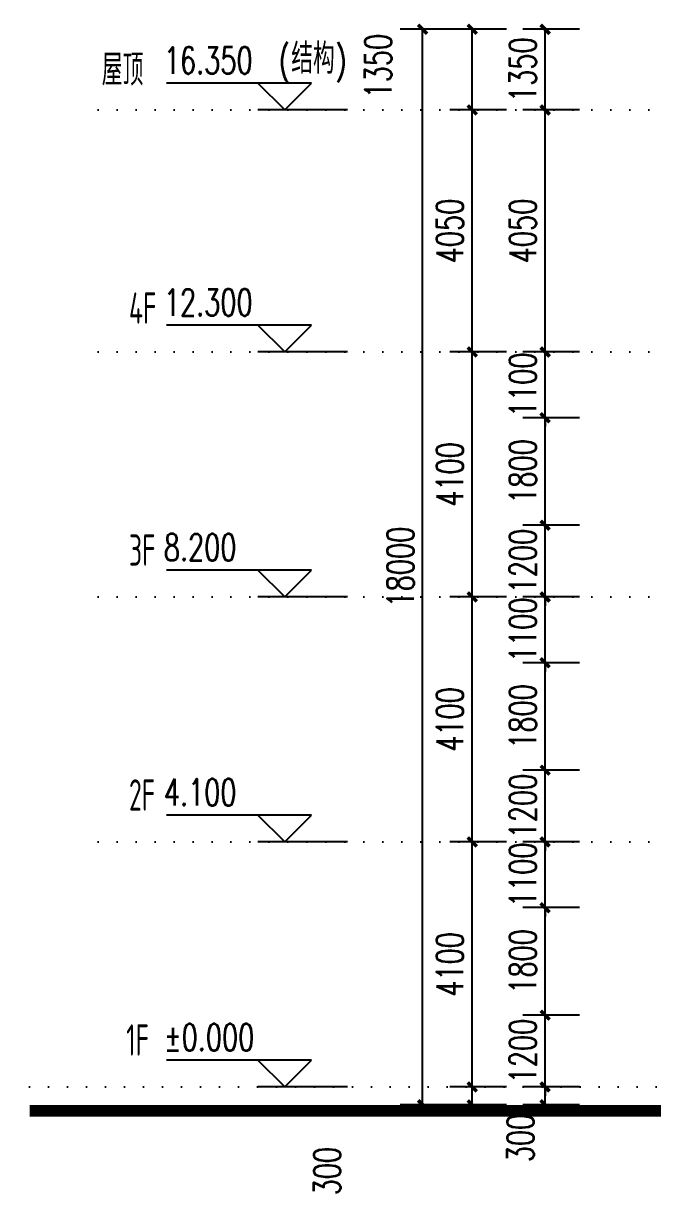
# Model space of a CAD drawing. Header units: millimetres. Extents: x -1048436 to -185795, y -983427 to 400387.
# Drawn here: x -761737 to -751219, y -630386 to -610673 of the extents above; entities that cross this region are included whole.
import ezdxf

# ---------------------------------------------------------------- set-up
doc = ezdxf.new("R2010")
doc.units = ezdxf.units.MM
doc.header["$LTSCALE"] = 500
doc.linetypes.add('DOT', pattern=[6.35, 0, -6.35])
for name, color, linetype in [('DIM_ELEV', 3, 'Continuous'), ('PUB_DIM', 3, 'Continuous'), ('PUB_TEXT', 7, 'Continuous'), ('楼层虚线', 1, 'Continuous')]:
    doc.layers.add(name, color=color, linetype=linetype)
doc.styles.add('_TCH_DIM', font='SIMPLEX', dxfattribs={"bigfont": 'GBCBIG'})
doc.styles.add('_TCH_DIM_T3', font='SIMPLEX', dxfattribs={"width": 0.705882, "bigfont": 'GBCBIG'})
doc.styles.add('XD2008', font='xd-hzs.shx', dxfattribs={"width": 0.7, "bigfont": 'xd-hztxt.shx'})
doc.dimstyles.new('_TCH_ARCH&&150', dxfattribs={"dimtxt": 446.25, "dimasz": 150, "dimexe": 375, "dimexo": 450, "dimgap": 150, "dimtad": 1, "dimdec": 0, "dimzin": 0, "dimdsep": 46, "dimtxsty": '_TCH_DIM_T3', "dimblk": 'ARCHTICK', "dimcen": 0.09, "dimclrt": 7, "dimazin": 2, "dimtfac": 1, "dimtdec": 0, "dimtix": 1, "dimtmove": 2, "dimatfit": 3, "dimldrblk": 'ARCHTICK', "dimfxl": 1, "dimtolj": 1, "dimtzin": 0, "dimarcsym": 0})

# ---------------------------------------------------------------- blocks, each defined once
blk = doc.blocks.new('_ArchTick')
at = {"color": 0, "linetype": 'ByBlock', "const_width": 0.4}
blk.add_lwpolyline([(-0.5, -0.5), (0.5, 0.5)], dxfattribs=at)
blk = doc.blocks.new('*D1094')
at = {"layer": 'Defpoints', "color": 0, "transparency": 16777216}
for p in [(-753014, -628469), (-751990, -628469), (-751990, -628769)]:
    blk.add_point(p, dxfattribs=at)
at = {"layer": 'PUB_DIM', "color": 0, "lineweight": -2, "transparency": 16777216}
for p, q in [((-752440, -628469), (-753389, -628469)), ((-753014, -628769), (-753014, -628469)), ((-752440, -628769), (-753389, -628769))]:
    blk.add_line(p, q, dxfattribs=at)
at = {"layer": 'PUB_DIM', "color": 0, "lineweight": -2, "transparency": 16777216, "xscale": 150, "yscale": 150, "zscale": 150}
for p, rotation in [((-753014, -628469), 90), ((-753014, -628769), 270)]:
    blk.add_blockref('_ArchTick', p, dxfattribs=dict(at, rotation=rotation))
at = {"layer": 'PUB_DIM', "color": 7, "transparency": 16777216, "insert": (-753427, -629324), "char_height": 446.2, "attachment_point": 5, "rotation": 90, "style": '_TCH_DIM_T3'}
blk.add_mtext('\\A1;300', dxfattribs=at)
blk = doc.blocks.new('*D1095')
at = {"layer": 'Defpoints', "color": 0, "transparency": 16777216}
for p in [(-753014, -627269), (-751990, -627269), (-751990, -628469)]:
    blk.add_point(p, dxfattribs=at)
at = {"layer": 'PUB_DIM', "color": 0, "lineweight": -2, "transparency": 16777216}
for p, q in [((-753014, -627269), (-753014, -627119)), ((-752440, -627269), (-753389, -627269)), ((-753014, -628469), (-753014, -627269)), ((-752440, -628469), (-753389, -628469)), ((-753014, -628469), (-753014, -628619))]:
    blk.add_line(p, q, dxfattribs=at)
at = {"layer": 'PUB_DIM', "color": 0, "lineweight": -2, "transparency": 16777216, "xscale": 150, "yscale": 150, "zscale": 150}
for p, rotation in [((-753014, -627269), 270), ((-753014, -628469), 90)]:
    blk.add_blockref('_ArchTick', p, dxfattribs=dict(at, rotation=rotation))
at = {"layer": 'PUB_DIM', "color": 7, "transparency": 16777216, "insert": (-753388, -627869), "char_height": 446.2, "attachment_point": 5, "rotation": 90, "style": '_TCH_DIM_T3'}
blk.add_mtext('\\A1;1200', dxfattribs=at)
blk = doc.blocks.new('*D1096')
at = {"layer": 'Defpoints', "color": 0, "transparency": 16777216}
for p in [(-753014, -625469), (-751990, -625469), (-751990, -627269)]:
    blk.add_point(p, dxfattribs=at)
at = {"layer": 'PUB_DIM', "color": 0, "lineweight": -2, "transparency": 16777216}
for p, q in [((-752440, -625469), (-753389, -625469)), ((-753014, -627269), (-753014, -625469)), ((-752440, -627269), (-753389, -627269))]:
    blk.add_line(p, q, dxfattribs=at)
at = {"layer": 'PUB_DIM', "color": 0, "lineweight": -2, "transparency": 16777216, "xscale": 150, "yscale": 150, "zscale": 150}
for p, rotation in [((-753014, -625469), 90), ((-753014, -627269), 270)]:
    blk.add_blockref('_ArchTick', p, dxfattribs=dict(at, rotation=rotation))
at = {"layer": 'PUB_DIM', "color": 7, "transparency": 16777216, "insert": (-753388, -626369), "char_height": 446.2, "attachment_point": 5, "rotation": 90, "style": '_TCH_DIM_T3'}
blk.add_mtext('\\A1;1800', dxfattribs=at)
blk = doc.blocks.new('*D1097')
at = {"layer": 'Defpoints', "color": 0, "transparency": 16777216}
for p in [(-753014, -624369), (-751990, -624369), (-751990, -625469)]:
    blk.add_point(p, dxfattribs=at)
at = {"layer": 'PUB_DIM', "color": 0, "lineweight": -2, "transparency": 16777216}
for p, q in [((-753014, -624369), (-753014, -624219)), ((-752440, -624369), (-753389, -624369)), ((-753014, -625469), (-753014, -624369)), ((-752440, -625469), (-753389, -625469)), ((-753014, -625469), (-753014, -625619))]:
    blk.add_line(p, q, dxfattribs=at)
at = {"layer": 'PUB_DIM', "color": 0, "lineweight": -2, "transparency": 16777216, "xscale": 150, "yscale": 150, "zscale": 150}
for p, rotation in [((-753014, -624369), 270), ((-753014, -625469), 90)]:
    blk.add_blockref('_ArchTick', p, dxfattribs=dict(at, rotation=rotation))
at = {"layer": 'PUB_DIM', "color": 7, "transparency": 16777216, "insert": (-753388, -624919), "char_height": 446.2, "attachment_point": 5, "rotation": 90, "style": '_TCH_DIM_T3'}
blk.add_mtext('\\A1;1100', dxfattribs=at)
blk = doc.blocks.new('*D1098')
at = {"layer": 'Defpoints', "color": 0, "transparency": 16777216}
for p in [(-753014, -623169), (-751990, -623169), (-751990, -624369)]:
    blk.add_point(p, dxfattribs=at)
at = {"layer": 'PUB_DIM', "color": 0, "lineweight": -2, "transparency": 16777216}
for p, q in [((-753014, -623169), (-753014, -623019)), ((-752440, -623169), (-753389, -623169)), ((-753014, -624369), (-753014, -623169)), ((-752440, -624369), (-753389, -624369)), ((-753014, -624369), (-753014, -624519))]:
    blk.add_line(p, q, dxfattribs=at)
at = {"layer": 'PUB_DIM', "color": 0, "lineweight": -2, "transparency": 16777216, "xscale": 150, "yscale": 150, "zscale": 150}
for p, rotation in [((-753014, -623169), 270), ((-753014, -624369), 90)]:
    blk.add_blockref('_ArchTick', p, dxfattribs=dict(at, rotation=rotation))
at = {"layer": 'PUB_DIM', "color": 7, "transparency": 16777216, "insert": (-753388, -623769), "char_height": 446.2, "attachment_point": 5, "rotation": 90, "style": '_TCH_DIM_T3'}
blk.add_mtext('\\A1;1200', dxfattribs=at)
blk = doc.blocks.new('*D1099')
at = {"layer": 'Defpoints', "color": 0, "transparency": 16777216}
for p in [(-753014, -621369), (-751990, -621369), (-751990, -623169)]:
    blk.add_point(p, dxfattribs=at)
at = {"layer": 'PUB_DIM', "color": 0, "lineweight": -2, "transparency": 16777216}
for p, q in [((-752440, -621369), (-753389, -621369)), ((-753014, -623169), (-753014, -621369)), ((-752440, -623169), (-753389, -623169))]:
    blk.add_line(p, q, dxfattribs=at)
at = {"layer": 'PUB_DIM', "color": 0, "lineweight": -2, "transparency": 16777216, "xscale": 150, "yscale": 150, "zscale": 150}
for p, rotation in [((-753014, -621369), 90), ((-753014, -623169), 270)]:
    blk.add_blockref('_ArchTick', p, dxfattribs=dict(at, rotation=rotation))
at = {"layer": 'PUB_DIM', "color": 7, "transparency": 16777216, "insert": (-753388, -622269), "char_height": 446.2, "attachment_point": 5, "rotation": 90, "style": '_TCH_DIM_T3'}
blk.add_mtext('\\A1;1800', dxfattribs=at)
blk = doc.blocks.new('*D1100')
at = {"layer": 'Defpoints', "color": 0, "transparency": 16777216}
for p in [(-753014, -620269), (-751990, -620269), (-751990, -621369)]:
    blk.add_point(p, dxfattribs=at)
at = {"layer": 'PUB_DIM', "color": 0, "lineweight": -2, "transparency": 16777216}
for p, q in [((-753014, -620269), (-753014, -620119)), ((-752440, -620269), (-753389, -620269)), ((-753014, -621369), (-753014, -620269)), ((-752440, -621369), (-753389, -621369)), ((-753014, -621369), (-753014, -621519))]:
    blk.add_line(p, q, dxfattribs=at)
at = {"layer": 'PUB_DIM', "color": 0, "lineweight": -2, "transparency": 16777216, "xscale": 150, "yscale": 150, "zscale": 150}
for p, rotation in [((-753014, -620269), 270), ((-753014, -621369), 90)]:
    blk.add_blockref('_ArchTick', p, dxfattribs=dict(at, rotation=rotation))
at = {"layer": 'PUB_DIM', "color": 7, "transparency": 16777216, "insert": (-753388, -620819), "char_height": 446.2, "attachment_point": 5, "rotation": 90, "style": '_TCH_DIM_T3'}
blk.add_mtext('\\A1;1100', dxfattribs=at)
blk = doc.blocks.new('*D1101')
at = {"layer": 'Defpoints', "color": 0, "transparency": 16777216}
for p in [(-753014, -619069), (-751990, -619069), (-751990, -620269)]:
    blk.add_point(p, dxfattribs=at)
at = {"layer": 'PUB_DIM', "color": 0, "lineweight": -2, "transparency": 16777216}
for p, q in [((-753014, -619069), (-753014, -618919)), ((-752440, -619069), (-753389, -619069)), ((-753014, -620269), (-753014, -619069)), ((-752440, -620269), (-753389, -620269)), ((-753014, -620269), (-753014, -620419))]:
    blk.add_line(p, q, dxfattribs=at)
at = {"layer": 'PUB_DIM', "color": 0, "lineweight": -2, "transparency": 16777216, "xscale": 150, "yscale": 150, "zscale": 150}
for p, rotation in [((-753014, -619069), 270), ((-753014, -620269), 90)]:
    blk.add_blockref('_ArchTick', p, dxfattribs=dict(at, rotation=rotation))
at = {"layer": 'PUB_DIM', "color": 7, "transparency": 16777216, "insert": (-753388, -619669), "char_height": 446.2, "attachment_point": 5, "rotation": 90, "style": '_TCH_DIM_T3'}
blk.add_mtext('\\A1;1200', dxfattribs=at)
blk = doc.blocks.new('*D1102')
at = {"layer": 'Defpoints', "color": 0, "transparency": 16777216}
for p in [(-753014, -617269), (-751990, -617269), (-751990, -619069)]:
    blk.add_point(p, dxfattribs=at)
at = {"layer": 'PUB_DIM', "color": 0, "lineweight": -2, "transparency": 16777216}
for p, q in [((-752440, -617269), (-753389, -617269)), ((-753014, -619069), (-753014, -617269)), ((-752440, -619069), (-753389, -619069))]:
    blk.add_line(p, q, dxfattribs=at)
at = {"layer": 'PUB_DIM', "color": 0, "lineweight": -2, "transparency": 16777216, "xscale": 150, "yscale": 150, "zscale": 150}
for p, rotation in [((-753014, -617269), 90), ((-753014, -619069), 270)]:
    blk.add_blockref('_ArchTick', p, dxfattribs=dict(at, rotation=rotation))
at = {"layer": 'PUB_DIM', "color": 7, "transparency": 16777216, "insert": (-753388, -618169), "char_height": 446.2, "attachment_point": 5, "rotation": 90, "style": '_TCH_DIM_T3'}
blk.add_mtext('\\A1;1800', dxfattribs=at)
blk = doc.blocks.new('*D1103')
at = {"layer": 'Defpoints', "color": 0, "transparency": 16777216}
for p in [(-753014, -616169), (-751990, -616169), (-751990, -617269)]:
    blk.add_point(p, dxfattribs=at)
at = {"layer": 'PUB_DIM', "color": 0, "lineweight": -2, "transparency": 16777216}
for p, q in [((-753014, -616169), (-753014, -616019)), ((-752440, -616169), (-753389, -616169)), ((-753014, -617269), (-753014, -616169)), ((-752440, -617269), (-753389, -617269)), ((-753014, -617269), (-753014, -617419))]:
    blk.add_line(p, q, dxfattribs=at)
at = {"layer": 'PUB_DIM', "color": 0, "lineweight": -2, "transparency": 16777216, "xscale": 150, "yscale": 150, "zscale": 150}
for p, rotation in [((-753014, -616169), 270), ((-753014, -617269), 90)]:
    blk.add_blockref('_ArchTick', p, dxfattribs=dict(at, rotation=rotation))
at = {"layer": 'PUB_DIM', "color": 7, "transparency": 16777216, "insert": (-753388, -616719), "char_height": 446.2, "attachment_point": 5, "rotation": 90, "style": '_TCH_DIM_T3'}
blk.add_mtext('\\A1;1100', dxfattribs=at)
blk = doc.blocks.new('*D1104')
at = {"layer": 'Defpoints', "color": 0, "transparency": 16777216}
for p in [(-753014, -612119), (-751990, -612119), (-751990, -616169)]:
    blk.add_point(p, dxfattribs=at)
at = {"layer": 'PUB_DIM', "color": 0, "lineweight": -2, "transparency": 16777216}
for p, q in [((-752440, -612119), (-753389, -612119)), ((-753014, -616169), (-753014, -612119)), ((-752440, -616169), (-753389, -616169))]:
    blk.add_line(p, q, dxfattribs=at)
at = {"layer": 'PUB_DIM', "color": 0, "lineweight": -2, "transparency": 16777216, "xscale": 150, "yscale": 150, "zscale": 150}
for p, rotation in [((-753014, -612119), 90), ((-753014, -616169), 270)]:
    blk.add_blockref('_ArchTick', p, dxfattribs=dict(at, rotation=rotation))
at = {"layer": 'PUB_DIM', "color": 7, "transparency": 16777216, "insert": (-753388, -614144), "char_height": 446.2, "attachment_point": 5, "rotation": 90, "style": '_TCH_DIM_T3'}
blk.add_mtext('\\A1;4050', dxfattribs=at)
blk = doc.blocks.new('*D1105')
at = {"layer": 'Defpoints', "color": 0, "transparency": 16777216}
for p in [(-753014, -610769), (-751990, -610769), (-751990, -612119)]:
    blk.add_point(p, dxfattribs=at)
at = {"layer": 'PUB_DIM', "color": 0, "lineweight": -2, "transparency": 16777216}
for p, q in [((-752440, -610769), (-753389, -610769)), ((-753014, -612119), (-753014, -610769)), ((-752440, -612119), (-753389, -612119))]:
    blk.add_line(p, q, dxfattribs=at)
at = {"layer": 'PUB_DIM', "color": 0, "lineweight": -2, "transparency": 16777216, "xscale": 150, "yscale": 150, "zscale": 150}
for p, rotation in [((-753014, -610769), 90), ((-753014, -612119), 270)]:
    blk.add_blockref('_ArchTick', p, dxfattribs=dict(at, rotation=rotation))
at = {"layer": 'PUB_DIM', "color": 7, "transparency": 16777216, "insert": (-753388, -611444), "char_height": 446.2, "attachment_point": 5, "rotation": 90, "style": '_TCH_DIM_T3'}
blk.add_mtext('\\A1;1350', dxfattribs=at)
blk = doc.blocks.new('*D2829')
at = {"layer": 'Defpoints', "color": 0, "transparency": 16777216}
for p in [(-755062, -610769), (-754157, -610769), (-754157, -628769)]:
    blk.add_point(p, dxfattribs=at)
at = {"layer": 'PUB_DIM', "color": 0, "lineweight": -2, "transparency": 16777216}
for p, q in [((-754607, -610769), (-755437, -610769)), ((-755062, -628769), (-755062, -610769)), ((-754607, -628769), (-755437, -628769))]:
    blk.add_line(p, q, dxfattribs=at)
at = {"layer": 'PUB_DIM', "color": 0, "lineweight": -2, "transparency": 16777216, "xscale": 150, "yscale": 150, "zscale": 150}
for p, rotation in [((-755062, -610769), 90), ((-755062, -628769), 270)]:
    blk.add_blockref('_ArchTick', p, dxfattribs=dict(at, rotation=rotation))
at = {"layer": 'PUB_DIM', "color": 7, "transparency": 16777216, "insert": (-755435, -619769), "char_height": 446.2, "attachment_point": 5, "rotation": 90, "style": '_TCH_DIM_T3'}
blk.add_mtext('\\A1;18000', dxfattribs=at)
blk = doc.blocks.new('*D2830')
at = {"layer": 'Defpoints', "color": 0, "transparency": 16777216}
for p in [(-754232, -628469), (-753208, -628469), (-753208, -628769)]:
    blk.add_point(p, dxfattribs=at)
at = {"layer": 'PUB_DIM', "color": 0, "lineweight": -2, "transparency": 16777216}
for p, q in [((-753658, -628469), (-754607, -628469)), ((-754232, -628769), (-754232, -628469)), ((-753658, -628769), (-754607, -628769))]:
    blk.add_line(p, q, dxfattribs=at)
at = {"layer": 'PUB_DIM', "color": 0, "lineweight": -2, "transparency": 16777216, "xscale": 150, "yscale": 150, "zscale": 150}
for p, rotation in [((-754232, -628469), 90), ((-754232, -628769), 270)]:
    blk.add_blockref('_ArchTick', p, dxfattribs=dict(at, rotation=rotation))
at = {"layer": 'PUB_DIM', "color": 7, "transparency": 16777216, "insert": (-756660, -629879), "char_height": 446.2, "attachment_point": 5, "rotation": 90, "style": '_TCH_DIM_T3'}
blk.add_mtext('\\A1;300', dxfattribs=at)
blk = doc.blocks.new('*D2831')
at = {"layer": 'Defpoints', "color": 0, "transparency": 16777216}
for p in [(-754232, -624369), (-753208, -624369), (-753208, -628469)]:
    blk.add_point(p, dxfattribs=at)
at = {"layer": 'PUB_DIM', "color": 0, "lineweight": -2, "transparency": 16777216}
for p, q in [((-753658, -624369), (-754607, -624369)), ((-754232, -628469), (-754232, -624369)), ((-753658, -628469), (-754607, -628469))]:
    blk.add_line(p, q, dxfattribs=at)
at = {"layer": 'PUB_DIM', "color": 0, "lineweight": -2, "transparency": 16777216, "xscale": 150, "yscale": 150, "zscale": 150}
for p, rotation in [((-754232, -624369), 90), ((-754232, -628469), 270)]:
    blk.add_blockref('_ArchTick', p, dxfattribs=dict(at, rotation=rotation))
at = {"layer": 'PUB_DIM', "color": 7, "transparency": 16777216, "insert": (-754605, -626419), "char_height": 446.2, "attachment_point": 5, "rotation": 90, "style": '_TCH_DIM_T3'}
blk.add_mtext('\\A1;4100', dxfattribs=at)
blk = doc.blocks.new('*D2832')
at = {"layer": 'Defpoints', "color": 0, "transparency": 16777216}
for p in [(-754232, -620269), (-753208, -620269), (-753208, -624369)]:
    blk.add_point(p, dxfattribs=at)
at = {"layer": 'PUB_DIM', "color": 0, "lineweight": -2, "transparency": 16777216}
for p, q in [((-753658, -620269), (-754607, -620269)), ((-754232, -624369), (-754232, -620269)), ((-753658, -624369), (-754607, -624369))]:
    blk.add_line(p, q, dxfattribs=at)
at = {"layer": 'PUB_DIM', "color": 0, "lineweight": -2, "transparency": 16777216, "xscale": 150, "yscale": 150, "zscale": 150}
for p, rotation in [((-754232, -620269), 90), ((-754232, -624369), 270)]:
    blk.add_blockref('_ArchTick', p, dxfattribs=dict(at, rotation=rotation))
at = {"layer": 'PUB_DIM', "color": 7, "transparency": 16777216, "insert": (-754605, -622319), "char_height": 446.2, "attachment_point": 5, "rotation": 90, "style": '_TCH_DIM_T3'}
blk.add_mtext('\\A1;4100', dxfattribs=at)
blk = doc.blocks.new('*D2833')
at = {"layer": 'Defpoints', "color": 0, "transparency": 16777216}
for p in [(-754232, -616169), (-753208, -616169), (-753208, -620269)]:
    blk.add_point(p, dxfattribs=at)
at = {"layer": 'PUB_DIM', "color": 0, "lineweight": -2, "transparency": 16777216}
for p, q in [((-753658, -616169), (-754607, -616169)), ((-754232, -620269), (-754232, -616169)), ((-753658, -620269), (-754607, -620269))]:
    blk.add_line(p, q, dxfattribs=at)
at = {"layer": 'PUB_DIM', "color": 0, "lineweight": -2, "transparency": 16777216, "xscale": 150, "yscale": 150, "zscale": 150}
for p, rotation in [((-754232, -616169), 90), ((-754232, -620269), 270)]:
    blk.add_blockref('_ArchTick', p, dxfattribs=dict(at, rotation=rotation))
at = {"layer": 'PUB_DIM', "color": 7, "transparency": 16777216, "insert": (-754605, -618219), "char_height": 446.2, "attachment_point": 5, "rotation": 90, "style": '_TCH_DIM_T3'}
blk.add_mtext('\\A1;4100', dxfattribs=at)
blk = doc.blocks.new('*D2834')
at = {"layer": 'Defpoints', "color": 0, "transparency": 16777216}
for p in [(-754232, -612119), (-753208, -612119), (-753208, -616169)]:
    blk.add_point(p, dxfattribs=at)
at = {"layer": 'PUB_DIM', "color": 0, "lineweight": -2, "transparency": 16777216}
for p, q in [((-753658, -612119), (-754607, -612119)), ((-754232, -616169), (-754232, -612119)), ((-753658, -616169), (-754607, -616169))]:
    blk.add_line(p, q, dxfattribs=at)
at = {"layer": 'PUB_DIM', "color": 0, "lineweight": -2, "transparency": 16777216, "xscale": 150, "yscale": 150, "zscale": 150}
for p, rotation in [((-754232, -612119), 90), ((-754232, -616169), 270)]:
    blk.add_blockref('_ArchTick', p, dxfattribs=dict(at, rotation=rotation))
at = {"layer": 'PUB_DIM', "color": 7, "transparency": 16777216, "insert": (-754605, -614144), "char_height": 446.2, "attachment_point": 5, "rotation": 90, "style": '_TCH_DIM_T3'}
blk.add_mtext('\\A1;4050', dxfattribs=at)
blk = doc.blocks.new('*D2835')
at = {"layer": 'Defpoints', "color": 0, "transparency": 16777216}
for p in [(-754232, -610769), (-753208, -610769), (-753208, -612119)]:
    blk.add_point(p, dxfattribs=at)
at = {"layer": 'PUB_DIM', "color": 0, "lineweight": -2, "transparency": 16777216}
for p, q in [((-753658, -610769), (-754607, -610769)), ((-754232, -612119), (-754232, -610769)), ((-753658, -612119), (-754607, -612119))]:
    blk.add_line(p, q, dxfattribs=at)
at = {"layer": 'PUB_DIM', "color": 0, "lineweight": -2, "transparency": 16777216, "xscale": 150, "yscale": 150, "zscale": 150}
for p, rotation in [((-754232, -610769), 90), ((-754232, -612119), 270)]:
    blk.add_blockref('_ArchTick', p, dxfattribs=dict(at, rotation=rotation))
at = {"layer": 'PUB_DIM', "color": 7, "transparency": 16777216, "insert": (-755805, -611386), "char_height": 446.2, "attachment_point": 5, "rotation": 90, "style": '_TCH_DIM_T3'}
blk.add_mtext('\\A1;1350', dxfattribs=at)

msp = doc.modelspace()

# ---------------------------------------------------------------- linework, layer by layer
at = {"const_width": 200}
msp.add_lwpolyline([(-761637.1, -628869.1), (-672418.1, -628869.1)], dxfattribs=at)
at = {"layer": 'DIM_ELEV'}
for p, q in [((-756919.3, -611669.1), (-759345.5, -611669.1)), ((-757369.3, -612119.1), (-757819.3, -611669.1)), ((-757369.3, -612119.1), (-756919.3, -611669.1)), ((-756319.3, -612119.1), (-757819.3, -612119.1)), ((-756919.3, -615719.1), (-759345.5, -615719.1)), ((-757369.3, -616169.1), (-757819.3, -615719.1)), ((-757369.3, -616169.1), (-756919.3, -615719.1)), ((-756319.3, -616169.1), (-757819.3, -616169.1)), ((-756919.3, -619819.1), (-759345.5, -619819.1)), ((-757369.3, -620269.1), (-757819.3, -619819.1)), ((-757369.3, -620269.1), (-756919.3, -619819.1)), ((-756319.3, -620269.1), (-757819.3, -620269.1)), ((-756919.3, -623919.1), (-759345.5, -623919.1)), ((-757369.3, -624369.1), (-757819.3, -623919.1)), ((-757369.3, -624369.1), (-756919.3, -623919.1)), ((-756319.3, -624369.1), (-757819.3, -624369.1)), ((-756919.3, -628019.1), (-759345.5, -628019.1)), ((-757369.3, -628469.1), (-757819.3, -628019.1)), ((-757369.3, -628469.1), (-756919.3, -628019.1)), ((-756319.3, -628469.1), (-757819.3, -628469.1))]:
    msp.add_line(p, q, dxfattribs=at)
at = {"layer": '楼层虚线', "linetype": 'DOT', "ltscale": 0.1}
for p, q in [((-760490.9, -612119.1), (-672418.1, -612119.1)), ((-760490.9, -616169.1), (-672418.1, -616169.1)), ((-760490.9, -620269.1), (-672418.1, -620269.1)), ((-760490.9, -624369.1), (-672418.1, -624369.1)), ((-761637.1, -628469.1), (-672418.1, -628469.1))]:
    msp.add_line(p, q, dxfattribs=at)

# ---------------------------------------------------------------- texts
at = {"layer": 'PUB_TEXT'}
for s, height, style, width, p in [('16.350', 446.25, '_TCH_DIM', 0.705882, (-759390.5, -611511.6)), ('(', 446.2, '_TCH_DIM', 0.705882, (-757470.5, -611511.6)), (')', 446.2, '_TCH_DIM', 0.705882, (-756523.3, -611511.6)), ('屋顶', 525, 'XD2008', 0.7, (-760430.4, -611709.8)), ('4F', 525, 'XD2008', 0.7, (-759974.3, -615697.1)), ('12.300', 446.25, '_TCH_DIM', 0.705882, (-759390.5, -615561.6)), ('3F', 525, 'XD2008', 0.7, (-759974.3, -619747.1)), ('8.200', 446.25, '_TCH_DIM', 0.705882, (-759390.5, -619661.6)), ('2F', 525, 'XD2008', 0.7, (-759974.3, -623847.1)), ('4.100', 446.25, '_TCH_DIM', 0.705882, (-759390.5, -623761.6)), ('1F', 525, 'XD2008', 0.7, (-760020.6, -627947.1)), ('%%P0.000', 446.25, '_TCH_DIM', 0.705882, (-759390.5, -627861.6))]:
    msp.add_text(s, height=height, dxfattribs=dict(at, style=style, width=width)).set_placement(p)
at = {"layer": 'PUB_TEXT', "style": '_TCH_DIM'}
msp.add_text('结构', height=506.38, dxfattribs=at).set_placement((-757260.5, -611511.6))

# ---------------------------------------------------------------- dimensions: what is measured, and where the dimension line sits
at = {"layer": 'PUB_DIM'}
for base, p1, p2, picture, middle in [((-754232.3, -610769.1), (-753208, -612119.1), (-753208, -610769.1), '*D2835', (-755805.2, -611386.4)), ((-754232.3, -628469.1), (-753208, -628769.1), (-753208, -628469.1), '*D2830', (-756660.5, -629879.1)), ((-753014.5, -628469.1), (-751990.2, -628769.1), (-751990.2, -628469.1), '*D1094', (-753427, -629324.1))]:
    dim = msp.add_linear_dim(base=base, p1=p1, p2=p2, angle=90, dimstyle='_TCH_ARCH&&150', dxfattribs=at)
    dim.commit()
    dim.dimension.update_dxf_attribs({"geometry": picture, "text_midpoint": middle, "dimtype": 129})
for p1, p2, distance, picture, middle in [((-754157.3, -628769.1), (-754157.3, -610769.1), 904.8, '*D2829', (-755435.2, -619769.1)), ((-751990.2, -612119.1), (-751990.2, -610769.1), 1024.3, '*D1105', (-753387.6, -611444.1)), ((-753208, -616169.1), (-753208, -612119.1), 1024.3, '*D2834', (-754605.4, -614144.1)), ((-751990.2, -616169.1), (-751990.2, -612119.1), 1024.3, '*D1104', (-753387.6, -614144.1)), ((-751990.2, -617269.1), (-751990.2, -616169.1), 1024.3, '*D1103', (-753387.6, -616719.1)), ((-753208, -620269.1), (-753208, -616169.1), 1024.3, '*D2833', (-754605.4, -618219.1)), ((-751990.2, -619069.1), (-751990.2, -617269.1), 1024.3, '*D1102', (-753387.6, -618169.1)), ((-751990.2, -620269.1), (-751990.2, -619069.1), 1024.3, '*D1101', (-753387.6, -619669.1)), ((-751990.2, -621369.1), (-751990.2, -620269.1), 1024.3, '*D1100', (-753387.6, -620819.1)), ((-753208, -624369.1), (-753208, -620269.1), 1024.3, '*D2832', (-754605.4, -622319.1)), ((-751990.2, -623169.1), (-751990.2, -621369.1), 1024.3, '*D1099', (-753387.6, -622269.1)), ((-751990.2, -624369.1), (-751990.2, -623169.1), 1024.3, '*D1098', (-753387.6, -623769.1)), ((-753208, -628469.1), (-753208, -624369.1), 1024.3, '*D2831', (-754605.4, -626419.1)), ((-751990.2, -625469.1), (-751990.2, -624369.1), 1024.3, '*D1097', (-753387.6, -624919.1)), ((-751990.2, -627269.1), (-751990.2, -625469.1), 1024.3, '*D1096', (-753387.6, -626369.1)), ((-751990.2, -628469.1), (-751990.2, -627269.1), 1024.3, '*D1095', (-753387.6, -627869.1))]:
    dim = msp.add_aligned_dim(p1=p1, p2=p2, distance=distance, dimstyle='_TCH_ARCH&&150', dxfattribs=at)
    dim.commit()
    dim.dimension.update_dxf_attribs({"geometry": picture, "text_midpoint": middle})

doc.saveas('drawing.dxf')
